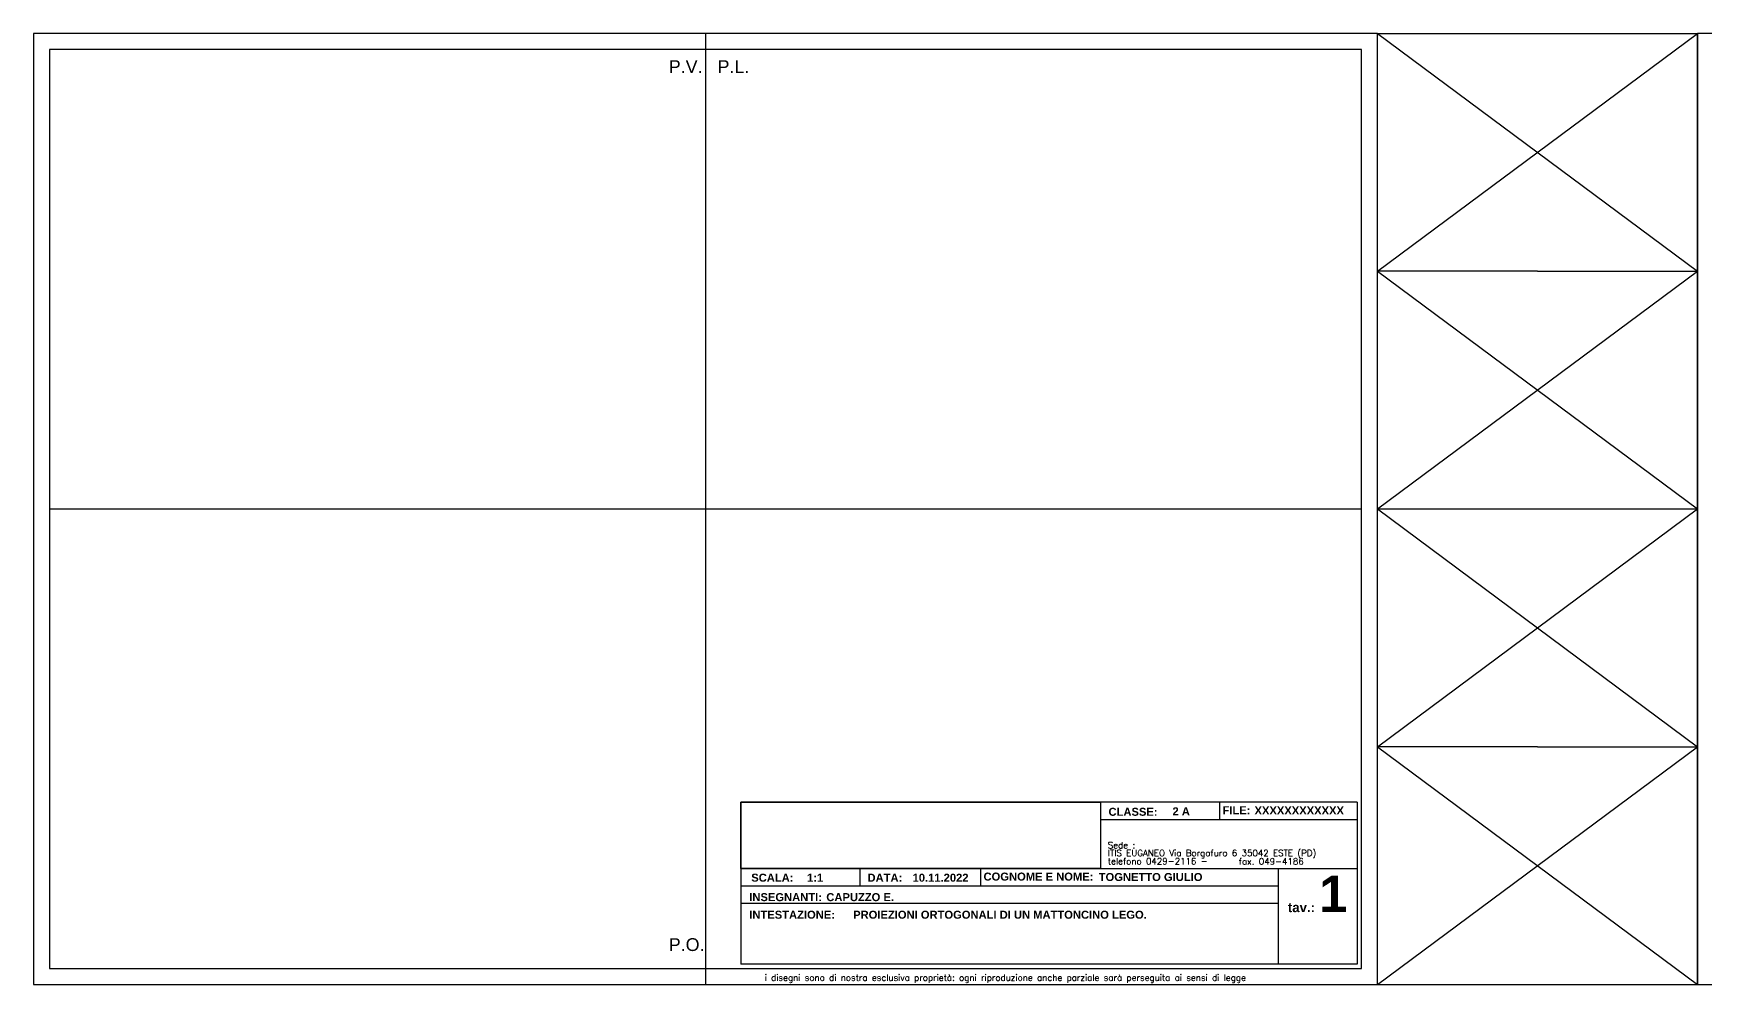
# Model space of a CAD drawing. Extents: x -213 to 937, y -383 to -86.
# Drawn here: x -213 to 310, y -383 to -86 of the extents above; entities that cross this region are included whole.
import ezdxf

# ---------------------------------------------------------------- set-up
doc = ezdxf.new("R2010")
doc.units = 0
doc.layers.get('0').update_dxf_attribs({"color": 255, "linetype": 'CONTINUOUS'})
doc.layers.add('Assi', color=2, linetype='CONTINUOUS')
doc.layers.add('testo', color=2, linetype='CONTINUOUS')
doc.styles.add('QUOTE', font='arial.ttf')
doc.styles.add('ROMANS', font='ROMANS.SHX', dxfattribs={"width": 0.65, "height": 8})
doc.styles.add('SANSSERIFBOLD', font='sasb____.pfb', dxfattribs={"height": 3})
picture_1 = doc.add_image_def('image1.jpg', size_in_pixel=(2000, 368))

msp = doc.modelspace()

# ---------------------------------------------------------------- linework, layer by layer
for p, q in [((-2.64, -85.76), (-2.64, -90.76)), ((207.36, -85.76), (307.36, -85.76)), ((207.36, -85.76), (307.36, -160.01)), ((207.36, -160.01), (307.36, -85.76)), ((307.36, -382.76), (307.36, -85.76)), ((257.36, -160.01), (207.36, -160.01)), ((207.36, -160.01), (307.36, -234.26)), ((207.36, -234.26), (307.36, -160.01)), ((257.36, -160.01), (307.36, -160.01)), ((207.36, -234.26), (307.36, -234.26)), ((207.36, -234.26), (307.36, -308.51)), ((207.36, -308.51), (307.36, -234.26)), ((257.36, -308.51), (207.36, -308.51)), ((207.36, -382.76), (307.36, -308.51)), ((207.36, -308.51), (307.36, -382.76)), ((257.36, -308.51), (307.36, -308.51)), ((8.44, -325.84), (8.44, -376.37)), ((200.95, -325.84), (8.44, -325.84)), ((120.79, -325.84), (120.79, -346.52)), ((157.94, -325.84), (157.94, -331.34)), ((200.95, -325.84), (200.95, -376.37)), ((200.95, -331.34), (120.79, -331.34)), ((8.44, -346.52), (200.95, -346.52)), ((45.6, -346.52), (45.6, -352.01)), ((83.29, -346.52), (83.29, -352.01)), ((176.27, -346.52), (176.27, -376.37)), ((176.27, -352.01), (8.44, -352.01)), ((176.27, -357.5), (8.44, -357.5)), ((-2.64, -377.76), (-2.64, -382.76)), ((200.95, -376.37), (8.44, -376.37)), ((207.36, -382.76), (307.36, -382.76))]:
    msp.add_line(p, q)
at = {"color": 1}
msp.add_line((200.95, -376.37), (200.95, -376.37), dxfattribs=at)
for points in [[(-212.64, -382.76), (207.36, -382.76), (207.36, -85.76), (-212.64, -85.76)], [(307.36, -382.76), (517.36, -382.76), (517.36, -85.76), (307.36, -85.76)], [(-207.64, -377.76), (202.36, -377.76), (202.36, -90.76), (-207.64, -90.76)]]:
    msp.add_lwpolyline(points, close=True)
at = {"layer": 'Assi'}
for p, q in [((-2.64, -90.76), (-2.64, -377.76)), ((-207.64, -234.26), (202.36, -234.26))]:
    msp.add_line(p, q, dxfattribs=at)

# ---------------------------------------------------------------- texts
at = {"layer": 'testo'}
for s, height, style, p in [('CLASSE:', 2.5, 'SANSSERIFBOLD', (123.3, -330.07)), ('2 A', 2.5, 'SANSSERIFBOLD', (143.29, -329.92)), ('FILE:', 2.5, 'SANSSERIFBOLD', (158.92, -329.57)), ('XXXXXXXXXXXX', 2.5, 'SANSSERIFBOLD', (168.92, -329.65)), ('Sede : ', 1.974, 'ROMANS', (123.08, -340.23)), ('telefono 0429-2116 -  ', 1.9745, 'ROMANS', (123.08, -345.23)), ('ITIS EUGANEO Via Borgofuro 6 35042 ESTE (PD)', 1.9745, 'ROMANS', (123.08, -342.69)), ('fax. 049-4186', 1.9745, 'ROMANS', (163.99, -345.31)), ('SCALA:', 2.5, 'SANSSERIFBOLD', (11.66, -350.65)), ('1:1', 2.5, 'SANSSERIFBOLD', (29.09, -350.65)), ('DATA:', 2.5, 'SANSSERIFBOLD', (47.99, -350.65)), ('10.11.2022', 2.5, 'SANSSERIFBOLD', (62.07, -350.65)), ('COGNOME E NOME:', 2.5, 'SANSSERIFBOLD', (84.25, -350.3)), ('TOGNETTO GIULIO', 2.5, 'SANSSERIFBOLD', (120.25, -350.44)), ('1', 11.37, 'SANSSERIFBOLD', (189.15, -360.13)), ('INSEGNANTI: ', 2.5, 'SANSSERIFBOLD', (11.05, -356.72)), ('CAPUZZO E.', 2.5, 'SANSSERIFBOLD', (35.12, -356.72)), ('INTESTAZIONE: ', 2.5, 'SANSSERIFBOLD', (11.05, -362.21)), ('PROIEZIONI ORTOGONALI DI UN MATTONCINO LEGO.', 2.5, 'SANSSERIFBOLD', (43.5, -362.21)), ('tav.:', 2.962, 'SANSSERIFBOLD', (179.33, -360.15)), ('i disegni sono di nostra esclusiva proprietà: ogni riproduzione anche parziale sarà perseguita ai sensi di legge', 1.9745, 'ROMANS', (15.85, -381.58))]:
    msp.add_text(s, height=height, dxfattribs=dict(at, style=style)).set_placement(p)
at = {"layer": 'testo', "char_height": 4, "attachment_point": 1, "style": 'QUOTE'}
for s, insert in [('P.V.', (-14.12, -94.11)), ('P.L.', (1.13, -94.11)), ('P.O.', (-14.12, -368.29))]:
    msp.add_mtext_dynamic_manual_height_columns(s, width=52.4837, gutter_width=12.5, heights=[0], dxfattribs=dict(at, insert=insert))

# ---------------------------------------------------------------- pictures from other files: only their frames are drawn
image = msp.add_image(picture_1, insert=(8.44, -346.52), size_in_units=(112.35, 20.67))
image.dxf.flags = 7

doc.saveas('drawing.dxf')
